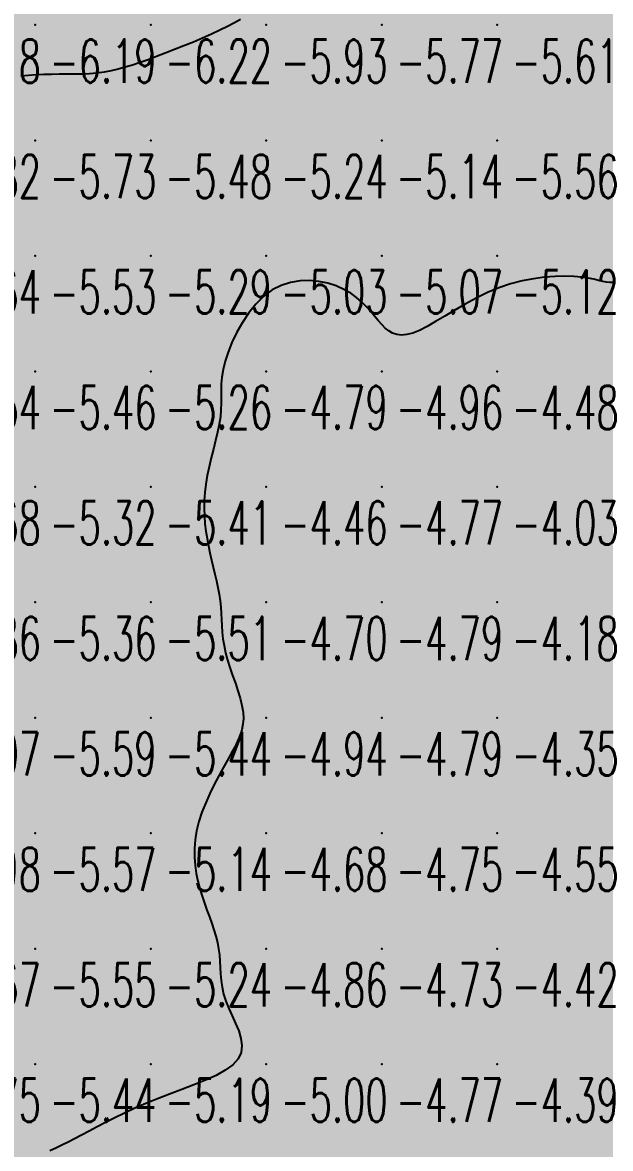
# Model space of a CAD drawing. Header units: millimetres. Extents: x 88261 to 90953, y 390274 to 392322.
# Drawn here: x 90269.2 to 90320, y 390659.9 to 390757.4 of the extents above; entities that cross this region are included whole.
import ezdxf
from ezdxf.enums import TextEntityAlignment as Align

# ---------------------------------------------------------------- set-up
doc = ezdxf.new("R2010")
doc.units = ezdxf.units.MM
doc.header["$LTSCALE"] = 25
for name, color, linetype in [('CN_03_00', 7, 'Continuous'), ('CN_04_00', 242, 'Continuous'), ('COTEAlt', 7, 'Continuous'), ('TN_COLORIAGE', 7, 'Continuous')]:
    doc.layers.add(name, color=color, linetype=linetype)
doc.styles.add('Simplex 1.0', font='Simplex.shx', dxfattribs={"width": 0.99, "height": 2.5})
doc.styles.get("Standard").update_dxf_attribs({"font": 'times.ttf'})

# ---------------------------------------------------------------- blocks, each defined once
blk = doc.blocks.new('COTE')
at = {"color": 0}
blk.add_point((0, 0), dxfattribs=at)
at = {"layer": 'COTEAlt'}
blk.add_attdef('ALT', text='', height=3.75, dxfattribs=at).set_placement((1.25, -1.25), align=Align.TOP_LEFT)

msp = doc.modelspace()

# ---------------------------------------------------------------- linework, layer by layer
at = {"layer": 'CN_03_00', "elevation": -6, "flags": 128}
msp.add_lwpolyline([(90288.01, 390757.72), (90287.49, 390757.419), (90286.902, 390757.103), (90286.241, 390756.775), (90285.517, 390756.438), (90284.748, 390756.098), (90283.948, 390755.759), (90283.132, 390755.425), (90282.317, 390755.1), (90281.517, 390754.79), (90280.749, 390754.499), (90280.023, 390754.231), (90279.337, 390753.987), (90278.681, 390753.768), (90278.049, 390753.574), (90277.432, 390753.407), (90276.823, 390753.267), (90276.213, 390753.155), (90275.595, 390753.072), (90274.962, 390753.016), (90274.316, 390752.984), (90273.66, 390752.968), (90272.996, 390752.963), (90272.328, 390752.962), (90271.658, 390752.958), (90270.989, 390752.946), (90270.324, 390752.919), (90269.666, 390752.873), (90269.014, 390752.81)], dxfattribs=at)
at = {"layer": 'CN_04_00', "elevation": -5, "flags": 128}
msp.add_lwpolyline([(90320.29, 390734.929), (90319.992, 390734.921), (90319.692, 390734.958), (90319.372, 390735.028), (90319.015, 390735.119), (90318.603, 390735.219), (90318.119, 390735.316), (90317.545, 390735.398), (90316.869, 390735.454), (90316.1, 390735.477), (90315.254, 390735.457), (90314.345, 390735.389), (90313.389, 390735.265), (90312.401, 390735.077), (90311.396, 390734.819), (90310.388, 390734.482), (90309.393, 390734.065), (90308.42, 390733.587), (90307.476, 390733.072), (90306.572, 390732.544), (90305.714, 390732.028), (90304.913, 390731.547), (90304.175, 390731.127), (90303.511, 390730.791), (90302.925, 390730.558), (90302.41, 390730.426), (90301.957, 390730.386), (90301.554, 390730.43), (90301.191, 390730.551), (90300.86, 390730.74), (90300.548, 390730.989), (90300.246, 390731.291), (90299.944, 390731.635), (90299.632, 390732.013), (90299.299, 390732.413), (90298.935, 390732.823), (90298.531, 390733.232), (90298.077, 390733.628), (90297.561, 390734.002), (90296.975, 390734.341), (90296.313, 390734.635), (90295.585, 390734.869), (90294.809, 390735.03), (90294, 390735.106), (90293.176, 390735.083), (90292.351, 390734.947), (90291.542, 390734.686), (90290.766, 390734.286), (90290.036, 390733.74), (90289.36, 390733.071), (90288.741, 390732.309), (90288.186, 390731.482), (90287.698, 390730.62), (90287.283, 390729.752), (90286.945, 390728.908), (90286.689, 390728.117), (90286.517, 390727.4), (90286.414, 390726.75), (90286.363, 390726.148), (90286.347, 390725.579), (90286.348, 390725.027), (90286.348, 390724.474), (90286.331, 390723.904), (90286.278, 390723.301), (90286.178, 390722.653), (90286.036, 390721.964), (90285.866, 390721.243), (90285.68, 390720.499), (90285.49, 390719.742), (90285.308, 390718.98), (90285.146, 390718.223), (90285.017, 390717.479), (90284.929, 390716.756), (90284.882, 390716.053), (90284.872, 390715.367), (90284.896, 390714.698), (90284.948, 390714.043), (90285.027, 390713.399), (90285.127, 390712.764), (90285.245, 390712.136), (90285.376, 390711.514), (90285.517, 390710.897), (90285.661, 390710.287), (90285.804, 390709.685), (90285.939, 390709.091), (90286.062, 390708.508), (90286.168, 390707.934), (90286.25, 390707.373), (90286.307, 390706.822), (90286.345, 390706.279), (90286.375, 390705.738), (90286.405, 390705.193), (90286.446, 390704.64), (90286.507, 390704.073), (90286.598, 390703.486), (90286.729, 390702.876), (90286.904, 390702.237), (90287.114, 390701.579), (90287.343, 390700.909), (90287.576, 390700.238), (90287.798, 390699.575), (90287.994, 390698.93), (90288.148, 390698.311), (90288.246, 390697.729), (90288.275, 390697.19), (90288.238, 390696.682), (90288.139, 390696.194), (90287.983, 390695.711), (90287.775, 390695.22), (90287.52, 390694.707), (90287.222, 390694.16), (90286.887, 390693.563), (90286.521, 390692.909), (90286.136, 390692.203), (90285.746, 390691.456), (90285.366, 390690.677), (90285.009, 390689.878), (90284.689, 390689.068), (90284.421, 390688.258), (90284.217, 390687.458), (90284.089, 390686.677), (90284.031, 390685.916), (90284.036, 390685.176), (90284.095, 390684.457), (90284.2, 390683.759), (90284.342, 390683.081), (90284.514, 390682.425), (90284.706, 390681.789), (90284.911, 390681.174), (90285.122, 390680.578), (90285.331, 390679.997), (90285.533, 390679.43), (90285.721, 390678.874), (90285.888, 390678.325), (90286.027, 390677.782), (90286.132, 390677.242), (90286.199, 390676.702), (90286.24, 390676.159), (90286.269, 390675.612), (90286.301, 390675.056), (90286.35, 390674.49), (90286.432, 390673.91), (90286.561, 390673.314), (90286.751, 390672.699), (90287.008, 390672.065), (90287.304, 390671.417), (90287.602, 390670.764), (90287.865, 390670.115), (90288.055, 390669.476), (90288.135, 390668.857), (90288.068, 390668.266), (90287.817, 390667.71), (90287.356, 390667.196), (90286.709, 390666.72), (90285.909, 390666.273), (90284.99, 390665.85), (90283.988, 390665.443), (90282.937, 390665.046), (90281.871, 390664.65), (90280.825, 390664.25), (90279.826, 390663.841), (90278.881, 390663.425), (90277.987, 390663.008), (90277.145, 390662.595), (90276.353, 390662.192), (90275.609, 390661.803), (90274.914, 390661.435), (90274.266, 390661.092), (90273.663, 390660.778), (90273.096, 390660.49), (90272.558, 390660.224), (90272.038, 390659.977), (90271.529, 390659.742)], dxfattribs=at)
at = {"layer": 'TN_COLORIAGE', "color": 151}
for points in [[(90270.249, 390757.239, -6.673), (90280.249, 390757.239, -6.673), (90280.249, 390767.239, -6.673)], [(90274.36, 390767.239, -6.188), (90270.249, 390765.045, -6.188), (90280.249, 390767.239, -6.188), (90270.249, 390757.239, -6.188)], [(90290.249, 390767.239, -6), (90290.249, 390759.412, -6), (90280.249, 390757.239, -6), (90287.728, 390757.239, -6)], [(90280.249, 390767.239, -6.267), (90280.249, 390757.239, -6.267), (90290.249, 390767.239, -6.267)], [(90270.249, 390765.045, -6.181), (90268.067, 390765.058, -6.181), (90270.249, 390757.239, -6.181), (90260.249, 390757.239, -6.181)], [(90270.249, 390757.239, -6), (90265.182, 390752.173, -6), (90260.249, 390757.239, -6), (90260.249, 390752.256, -6)], [(90270.249, 390753.146, -6.188), (90265.182, 390752.173, -6.188), (90270.249, 390757.239, -6.188)], [(90280.249, 390757.239, -6), (90275.768, 390752.758, -6), (90270.249, 390757.239, -6), (90270.249, 390753.146, -6)], [(90280.249, 390754.25, -6.22), (90275.768, 390752.758, -6.22), (90280.249, 390757.239, -6.22)], [(90280.249, 390754.25, -6.22), (90287.728, 390757.239, -6.22), (90280.249, 390757.239, -6.22)]]:
    msp.add_solid(points, dxfattribs=at)
at = {"layer": 'TN_COLORIAGE', "color": 141}
for points in [[(90300.249, 390762.396, -5.452), (90303.082, 390767.239, -5.452), (90300.249, 390757.239, -5.452), (90310.249, 390767.239, -5.452)], [(90300.249, 390757.239, -5.452), (90310.249, 390757.239, -5.452), (90310.249, 390767.239, -5.452)], [(90310.249, 390767.239, -5.297), (90310.249, 390757.239, -5.297), (90320.249, 390767.239, -5.297)], [(90310.249, 390757.239, -5.297), (90320.249, 390757.239, -5.297), (90320.249, 390767.239, -5.297)], [(90292.795, 390759.786, -5.769), (90300.249, 390762.396, -5.769), (90290.249, 390757.239, -5.769), (90300.249, 390757.239, -5.769)], [(90287.728, 390757.239, -5.926), (90290.249, 390759.412, -5.926), (90290.249, 390757.239, -5.926)], [(90292.795, 390759.786, -5.926), (90290.249, 390759.412, -5.926), (90290.249, 390757.239, -5.926)], [(90280.249, 390747.239, -5.926), (90290.249, 390747.239, -5.926), (90290.249, 390757.239, -5.926)], [(90287.728, 390757.239, -5.485), (90280.249, 390754.25, -5.485), (90290.249, 390757.239, -5.485), (90280.249, 390747.239, -5.485)], [(90290.249, 390757.239, -5.769), (90290.249, 390747.239, -5.769), (90300.249, 390757.239, -5.769)], [(90290.249, 390747.239, -5.769), (90300.249, 390747.239, -5.769), (90300.249, 390757.239, -5.769)], [(90300.249, 390757.239, -5.606), (90300.249, 390747.239, -5.606), (90310.249, 390757.239, -5.606)], [(90300.249, 390747.239, -5.606), (90310.249, 390747.239, -5.606), (90310.249, 390757.239, -5.606)], [(90310.249, 390757.239, -5.327), (90310.249, 390747.239, -5.327), (90320.249, 390757.239, -5.327)], [(90310.249, 390747.239, -5.327), (90320.249, 390747.239, -5.327), (90320.249, 390757.239, -5.327)], [(90275.768, 390752.758, -5.485), (90280.249, 390754.25, -5.485), (90270.249, 390747.239, -5.485), (90280.249, 390747.239, -5.485)], [(90265.182, 390752.173, -5.729), (90270.249, 390753.146, -5.729), (90260.249, 390747.239, -5.729), (90270.249, 390747.239, -5.729)], [(90270.249, 390753.146, -5.729), (90275.768, 390752.758, -5.729), (90270.249, 390747.239, -5.729)], [(90260.249, 390737.239, -5.729), (90270.249, 390737.239, -5.729), (90270.249, 390747.239, -5.729)], [(90260.249, 390747.239, -5.729), (90260.249, 390737.239, -5.729), (90270.249, 390747.239, -5.729)], [(90270.249, 390737.239, -5.485), (90280.249, 390737.239, -5.485), (90280.249, 390747.239, -5.485)], [(90270.249, 390747.239, -5.485), (90270.249, 390737.239, -5.485), (90280.249, 390747.239, -5.485)], [(90280.249, 390737.239, -5.238), (90290.249, 390737.239, -5.238), (90290.249, 390747.239, -5.238)], [(90280.249, 390747.239, -5.238), (90280.249, 390737.239, -5.238), (90290.249, 390747.239, -5.238)], [(90290.249, 390747.239, -5.143), (90290.249, 390737.239, -5.143), (90300.249, 390747.239, -5.143)], [(90290.249, 390737.239, -5.143), (90300.249, 390737.239, -5.143), (90300.249, 390747.239, -5.143)], [(90300.249, 390747.239, -5.558), (90300.249, 390737.239, -5.558), (90310.249, 390747.239, -5.558)], [(90300.249, 390737.239, -5.558), (90310.249, 390737.239, -5.558), (90310.249, 390747.239, -5.558)], [(90310.249, 390747.239, -5.332), (90310.249, 390737.239, -5.332), (90320.249, 390747.239, -5.332)], [(90310.249, 390737.239, -5.332), (90320.249, 390737.239, -5.332), (90320.249, 390747.239, -5.332)], [(90260.249, 390727.239, -5.526), (90270.249, 390727.239, -5.526), (90270.249, 390737.239, -5.526)], [(90260.249, 390737.239, -5.526), (90260.249, 390727.239, -5.526), (90270.249, 390737.239, -5.526)], [(90270.249, 390727.239, -5.291), (90280.249, 390727.239, -5.291), (90280.249, 390737.239, -5.291)], [(90270.249, 390737.239, -5.291), (90270.249, 390727.239, -5.291), (90280.249, 390737.239, -5.291)], [(90280.249, 390727.239, -5), (90285.761, 390727.239, -5), (90290.249, 390737.239, -5), (90290.249, 390735.912, -5)], [(90280.249, 390737.239, -5.032), (90280.249, 390727.239, -5.032), (90290.249, 390737.239, -5.032)], [(90300.249, 390737.239, -5), (90297.839, 390734.829, -5), (90290.249, 390737.239, -5), (90290.249, 390735.912, -5)], [(90297.839, 390734.829, -5.067), (90300.249, 390730.82, -5.067), (90300.249, 390737.239, -5.067)], [(90310.249, 390737.239, -5), (90302.642, 390729.633, -5), (90300.249, 390737.239, -5), (90300.249, 390730.82, -5)], [(90310.249, 390735.394, -5.118), (90302.642, 390729.633, -5.118), (90310.249, 390737.239, -5.118)], [(90310.249, 390737.239, -5), (90310.249, 390735.394, -5), (90320.249, 390737.239, -5), (90318.693, 390735.684, -5)], [(90318.693, 390735.684, -5.096), (90320.249, 390734.26, -5.096), (90320.249, 390737.239, -5.096)], [(90260.249, 390717.239, -5.459), (90270.249, 390717.239, -5.459), (90270.249, 390727.239, -5.459)], [(90260.249, 390727.239, -5.459), (90260.249, 390717.239, -5.459), (90270.249, 390727.239, -5.459)], [(90270.249, 390717.239, -5.258), (90280.249, 390717.239, -5.258), (90280.249, 390727.239, -5.258)], [(90270.249, 390727.239, -5.258), (90270.249, 390717.239, -5.258), (90280.249, 390727.239, -5.258)], [(90280.249, 390717.239, -5), (90286.842, 390723.832, -5), (90280.249, 390727.239, -5), (90285.761, 390727.239, -5)], [(90284.541, 390717.239, -5.406), (90286.842, 390723.832, -5.406), (90280.249, 390717.239, -5.406)], [(90260.249, 390707.239, -5.323), (90270.249, 390707.239, -5.323), (90270.249, 390717.239, -5.323)], [(90260.249, 390717.239, -5.323), (90260.249, 390707.239, -5.323), (90270.249, 390717.239, -5.323)], [(90270.249, 390707.239, -5.406), (90280.249, 390707.239, -5.406), (90280.249, 390717.239, -5.406)], [(90270.249, 390717.239, -5.406), (90270.249, 390707.239, -5.406), (90280.249, 390717.239, -5.406)], [(90280.249, 390707.239, -5), (90285.094, 390712.084, -5), (90280.249, 390717.239, -5), (90284.541, 390717.239, -5)], [(90285.094, 390712.084, -5.507), (90286.551, 390707.239, -5.507), (90280.249, 390707.239, -5.507)], [(90260.249, 390700.724, -5.357), (90261.274, 390698.264, -5.357), (90260.249, 390707.239, -5.357), (90270.249, 390707.239, -5.357)], [(90261.757, 390697.239, -5.357), (90261.274, 390698.264, -5.357), (90270.249, 390697.239, -5.357), (90270.249, 390707.239, -5.357)], [(90270.249, 390697.239, -5.507), (90280.249, 390697.239, -5.507), (90280.249, 390707.239, -5.507)], [(90270.249, 390707.239, -5.507), (90270.249, 390697.239, -5.507), (90280.249, 390707.239, -5.507)], [(90280.249, 390707.239, -5), (90286.551, 390707.239, -5), (90280.249, 390697.239, -5), (90286.203, 390703.194, -5)], [(90286.203, 390703.194, -5.438), (90289.009, 390697.239, -5.438), (90280.249, 390697.239, -5.438)], [(90260.249, 390687.239, -5.586), (90270.249, 390687.239, -5.586), (90270.249, 390697.239, -5.586)], [(90260.249, 390689.578, -5.586), (90261.757, 390697.239, -5.586), (90260.249, 390687.239, -5.586), (90270.249, 390697.239, -5.586)], [(90270.249, 390687.239, -5.438), (90280.249, 390687.239, -5.438), (90280.249, 390697.239, -5.438)], [(90270.249, 390697.239, -5.438), (90270.249, 390687.239, -5.438), (90280.249, 390697.239, -5.438)], [(90280.249, 390697.239, -5), (90289.009, 390697.239, -5), (90280.249, 390687.239, -5), (90287.235, 390694.225, -5)], [(90283.374, 390687.239, -5.144), (90287.235, 390694.225, -5.144), (90280.249, 390687.239, -5.144)], [(90260.249, 390677.239, -5.571), (90270.249, 390677.239, -5.571), (90270.249, 390687.239, -5.571)], [(90260.249, 390687.239, -5.571), (90260.249, 390677.239, -5.571), (90270.249, 390687.239, -5.571)], [(90270.249, 390677.239, -5.144), (90280.249, 390677.239, -5.144), (90280.249, 390687.239, -5.144)], [(90270.249, 390687.239, -5.144), (90270.249, 390677.239, -5.144), (90280.249, 390687.239, -5.144)], [(90280.249, 390677.239, -5), (90284.573, 390681.564, -5), (90280.249, 390687.239, -5), (90283.374, 390687.239, -5)], [(90284.573, 390681.564, -5.241), (90286.57, 390677.239, -5.241), (90280.249, 390677.239, -5.241)], [(90260.249, 390677.239, -5), (90260.249, 390669.967, -5), (90270.249, 390677.239, -5), (90263.39, 390670.38, -5)], [(90270.249, 390677.239, -5), (90263.39, 390670.38, -5), (90270.249, 390667.239, -5), (90263.9, 390667.239, -5)], [(90270.249, 390667.239, -5.241), (90280.249, 390667.239, -5.241), (90280.249, 390677.239, -5.241)], [(90270.249, 390677.239, -5.241), (90270.249, 390667.239, -5.241), (90280.249, 390677.239, -5.241)], [(90280.249, 390677.239, -5), (90286.57, 390677.239, -5), (90280.249, 390667.239, -5), (90285.939, 390672.929, -5)], [(90285.939, 390672.929, -5.185), (90290.178, 390667.239, -5.185), (90280.249, 390667.239, -5.185)], [(90270.249, 390667.239, -5), (90270.249, 390659.116, -5), (90260.249, 390657.239, -5), (90265.053, 390657.239, -5)], [(90270.249, 390667.239, -5), (90263.9, 390667.239, -5), (90260.249, 390657.239, -5), (90260.249, 390659.947, -5)], [(90270.249, 390667.239, -5), (90270.249, 390659.116, -5), (90280.249, 390667.239, -5), (90273.775, 390660.765, -5)], [(90280.249, 390664.374, -5.185), (90273.775, 390660.765, -5.185), (90280.249, 390667.239, -5.185)], [(90280.249, 390664.374, -5.185), (90290.178, 390667.239, -5.185), (90280.249, 390667.239, -5.185)]]:
    msp.add_solid(points, dxfattribs=at)
at = {"layer": 'TN_COLORIAGE', "color": 131}
for points in [[(90290.249, 390735.912, -4.79), (90285.761, 390727.239, -4.79), (90290.249, 390727.239, -4.79)], [(90290.249, 390735.912, -4.79), (90297.839, 390734.829, -4.79), (90290.249, 390727.239, -4.79)], [(90318.693, 390735.684, -4.478), (90310.249, 390735.394, -4.478), (90310.249, 390727.239, -4.478)], [(90320.249, 390734.26, -4.478), (90318.693, 390735.684, -4.478), (90320.249, 390727.239, -4.478), (90310.249, 390727.239, -4.478)], [(90300.249, 390730.82, -4.79), (90297.839, 390734.829, -4.79), (90300.249, 390727.239, -4.79), (90290.249, 390727.239, -4.79)], [(90302.642, 390729.633, -4.478), (90310.249, 390735.394, -4.478), (90300.249, 390727.239, -4.478), (90310.249, 390727.239, -4.478)], [(90300.249, 390730.82, -4.963), (90302.642, 390729.633, -4.963), (90300.249, 390727.239, -4.963)], [(90286.842, 390723.832, -4.46), (90284.541, 390717.239, -4.46), (90290.249, 390727.239, -4.46), (90290.249, 390717.239, -4.46)], [(90285.761, 390727.239, -4.79), (90286.842, 390723.832, -4.79), (90290.249, 390727.239, -4.79)], [(90290.249, 390727.239, -4.963), (90290.249, 390717.239, -4.963), (90300.249, 390727.239, -4.963)], [(90290.249, 390717.239, -4.963), (90300.249, 390717.239, -4.963), (90300.249, 390727.239, -4.963)], [(90300.249, 390727.239, -4.478), (90300.249, 390717.239, -4.478), (90310.249, 390727.239, -4.478)], [(90300.249, 390717.239, -4.478), (90310.249, 390717.239, -4.478), (90310.249, 390727.239, -4.478)], [(90310.249, 390727.239, -4.773), (90310.249, 390717.239, -4.773), (90320.249, 390727.239, -4.773)], [(90310.249, 390717.239, -4.773), (90320.249, 390717.239, -4.773), (90320.249, 390727.239, -4.773)], [(90284.541, 390717.239, -4.46), (90285.094, 390712.084, -4.46), (90290.249, 390717.239, -4.46)], [(90286.551, 390707.239, -4.46), (90285.094, 390712.084, -4.46), (90290.249, 390707.239, -4.46), (90290.249, 390717.239, -4.46)], [(90290.249, 390717.239, -4.773), (90290.249, 390707.239, -4.773), (90300.249, 390717.239, -4.773)], [(90290.249, 390707.239, -4.773), (90300.249, 390707.239, -4.773), (90300.249, 390717.239, -4.773)], [(90300.249, 390717.239, -4.034), (90300.249, 390707.239, -4.034), (90310.249, 390717.239, -4.034)], [(90300.249, 390707.239, -4.034), (90310.249, 390707.239, -4.034), (90310.249, 390717.239, -4.034)], [(90310.249, 390717.239, -4.457), (90310.249, 390707.239, -4.457), (90320.249, 390717.239, -4.457)], [(90310.249, 390707.239, -4.457), (90320.249, 390707.239, -4.457), (90320.249, 390717.239, -4.457)], [(90289.009, 390697.239, -4.702), (90286.203, 390703.194, -4.702), (90290.249, 390697.239, -4.702), (90290.249, 390707.239, -4.702)], [(90286.203, 390703.194, -4.702), (90286.551, 390707.239, -4.702), (90290.249, 390707.239, -4.702)], [(90290.249, 390707.239, -4.786), (90290.249, 390697.239, -4.786), (90300.249, 390707.239, -4.786)], [(90290.249, 390697.239, -4.786), (90300.249, 390697.239, -4.786), (90300.249, 390707.239, -4.786)], [(90300.249, 390707.239, -4.183), (90300.249, 390697.239, -4.183), (90310.249, 390707.239, -4.183)], [(90300.249, 390697.239, -4.183), (90310.249, 390697.239, -4.183), (90310.249, 390707.239, -4.183)], [(90310.249, 390707.239, -4.066), (90310.249, 390697.239, -4.066), (90320.249, 390707.239, -4.066)], [(90310.249, 390697.239, -4.066), (90320.249, 390697.239, -4.066), (90320.249, 390707.239, -4.066)], [(90287.235, 390694.225, -4.684), (90283.374, 390687.239, -4.684), (90290.249, 390697.239, -4.684), (90290.249, 390687.239, -4.684)], [(90287.235, 390694.225, -4.938), (90289.009, 390697.239, -4.938), (90290.249, 390697.239, -4.938)], [(90290.249, 390697.239, -4.794), (90290.249, 390687.239, -4.794), (90300.249, 390697.239, -4.794)], [(90290.249, 390687.239, -4.794), (90300.249, 390687.239, -4.794), (90300.249, 390697.239, -4.794)], [(90300.249, 390697.239, -4.351), (90300.249, 390687.239, -4.351), (90310.249, 390697.239, -4.351)], [(90300.249, 390687.239, -4.351), (90310.249, 390687.239, -4.351), (90310.249, 390697.239, -4.351)], [(90310.249, 390697.239, -4.084), (90310.249, 390687.239, -4.084), (90320.249, 390697.239, -4.084)], [(90310.249, 390687.239, -4.084), (90320.249, 390687.239, -4.084), (90320.249, 390697.239, -4.084)], [(90283.374, 390687.239, -4.684), (90284.573, 390681.564, -4.684), (90290.249, 390687.239, -4.684)], [(90286.57, 390677.239, -4.684), (90284.573, 390681.564, -4.684), (90290.249, 390677.239, -4.684), (90290.249, 390687.239, -4.684)], [(90290.249, 390687.239, -4.748), (90290.249, 390677.239, -4.748), (90300.249, 390687.239, -4.748)], [(90290.249, 390677.239, -4.748), (90300.249, 390677.239, -4.748), (90300.249, 390687.239, -4.748)], [(90300.249, 390687.239, -4.548), (90300.249, 390677.239, -4.548), (90310.249, 390687.239, -4.548)], [(90300.249, 390677.239, -4.548), (90310.249, 390677.239, -4.548), (90310.249, 390687.239, -4.548)], [(90310.249, 390687.239, -4.061), (90310.249, 390677.239, -4.061), (90320.249, 390687.239, -4.061)], [(90310.249, 390677.239, -4.061), (90320.249, 390677.239, -4.061), (90320.249, 390687.239, -4.061)], [(90290.178, 390667.239, -4.86), (90285.939, 390672.929, -4.86), (90290.249, 390667.239, -4.86), (90290.249, 390677.239, -4.86)], [(90285.939, 390672.929, -4.86), (90286.57, 390677.239, -4.86), (90290.249, 390677.239, -4.86)], [(90290.249, 390677.239, -4.726), (90290.249, 390667.239, -4.726), (90300.249, 390677.239, -4.726)], [(90290.249, 390667.239, -4.726), (90300.249, 390667.239, -4.726), (90300.249, 390677.239, -4.726)], [(90300.249, 390677.239, -4.424), (90300.249, 390667.239, -4.424), (90310.249, 390677.239, -4.424)], [(90300.249, 390667.239, -4.424), (90310.249, 390667.239, -4.424), (90310.249, 390677.239, -4.424)], [(90310.249, 390677.239, -4.334), (90310.249, 390667.239, -4.334), (90320.249, 390677.239, -4.334)], [(90310.249, 390667.239, -4.334), (90320.249, 390667.239, -4.334), (90320.249, 390677.239, -4.334)], [(90280.249, 390657.239, -4.999), (90290.249, 390657.239, -4.999), (90290.249, 390667.239, -4.999)], [(90290.178, 390667.239, -4.539), (90280.249, 390664.374, -4.539), (90290.249, 390667.239, -4.539), (90280.249, 390657.239, -4.539)], [(90290.249, 390667.239, -4.767), (90290.249, 390657.239, -4.767), (90300.249, 390667.239, -4.767)], [(90290.249, 390657.239, -4.767), (90300.249, 390657.239, -4.767), (90300.249, 390667.239, -4.767)], [(90300.249, 390667.239, -4.389), (90300.249, 390657.239, -4.389), (90310.249, 390667.239, -4.389)], [(90300.249, 390657.239, -4.389), (90310.249, 390657.239, -4.389), (90310.249, 390667.239, -4.389)], [(90310.249, 390667.239, -4.334), (90310.249, 390657.239, -4.334), (90320.249, 390667.239, -4.334)], [(90310.249, 390657.239, -4.334), (90320.249, 390657.239, -4.334), (90320.249, 390667.239, -4.334)], [(90273.775, 390660.765, -4.539), (90280.249, 390664.374, -4.539), (90270.249, 390657.239, -4.539), (90280.249, 390657.239, -4.539)], [(90273.775, 390660.765, -4.899), (90270.249, 390659.116, -4.899), (90270.249, 390657.239, -4.899)]]:
    msp.add_solid(points, dxfattribs=at)

# ---------------------------------------------------------------- block references
at = {"layer": 'COTEAlt'}
ref = msp.add_blockref('COTE', (90260.249, 390757.239), dxfattribs=at)
ref.add_attrib('ALT', '-6.18', dxfattribs={"height": 3.75, "style": 'Simplex 1.0', "width": 0.6}).set_placement((90261.499, 390755.989), align=Align.TOP_LEFT)
ref = msp.add_blockref('COTE', (90270.249, 390757.239), dxfattribs=at)
ref.add_attrib('ALT', '-6.19', dxfattribs={"height": 3.75, "style": 'Simplex 1.0', "width": 0.6}).set_placement((90271.499, 390755.989), align=Align.TOP_LEFT)
ref = msp.add_blockref('COTE', (90280.249, 390757.239), dxfattribs=at)
ref.add_attrib('ALT', '-6.22', dxfattribs={"height": 3.75, "style": 'Simplex 1.0', "width": 0.6}).set_placement((90281.499, 390755.989), align=Align.TOP_LEFT)
ref = msp.add_blockref('COTE', (90290.249, 390757.239), dxfattribs=at)
ref.add_attrib('ALT', '-5.93', dxfattribs={"height": 3.75, "style": 'Simplex 1.0', "width": 0.6}).set_placement((90291.499, 390755.989), align=Align.TOP_LEFT)
ref = msp.add_blockref('COTE', (90300.249, 390757.239), dxfattribs=at)
ref.add_attrib('ALT', '-5.77', dxfattribs={"height": 3.75, "style": 'Simplex 1.0', "width": 0.6}).set_placement((90301.499, 390755.989), align=Align.TOP_LEFT)
ref = msp.add_blockref('COTE', (90310.249, 390757.239), dxfattribs=at)
ref.add_attrib('ALT', '-5.61', dxfattribs={"height": 3.75, "style": 'Simplex 1.0', "width": 0.6}).set_placement((90311.499, 390755.989), align=Align.TOP_LEFT)
ref = msp.add_blockref('COTE', (90260.249, 390747.239), dxfattribs=at)
ref.add_attrib('ALT', '-5.82', dxfattribs={"height": 3.75, "style": 'Simplex 1.0', "width": 0.6}).set_placement((90261.499, 390745.989), align=Align.TOP_LEFT)
ref = msp.add_blockref('COTE', (90270.249, 390747.239), dxfattribs=at)
ref.add_attrib('ALT', '-5.73', dxfattribs={"height": 3.75, "style": 'Simplex 1.0', "width": 0.6}).set_placement((90271.499, 390745.989), align=Align.TOP_LEFT)
ref = msp.add_blockref('COTE', (90280.249, 390747.239), dxfattribs=at)
ref.add_attrib('ALT', '-5.48', dxfattribs={"height": 3.75, "style": 'Simplex 1.0', "width": 0.6}).set_placement((90281.499, 390745.989), align=Align.TOP_LEFT)
ref = msp.add_blockref('COTE', (90290.249, 390747.239), dxfattribs=at)
ref.add_attrib('ALT', '-5.24', dxfattribs={"height": 3.75, "style": 'Simplex 1.0', "width": 0.6}).set_placement((90291.499, 390745.989), align=Align.TOP_LEFT)
ref = msp.add_blockref('COTE', (90300.249, 390747.239), dxfattribs=at)
ref.add_attrib('ALT', '-5.14', dxfattribs={"height": 3.75, "style": 'Simplex 1.0', "width": 0.6}).set_placement((90301.499, 390745.989), align=Align.TOP_LEFT)
ref = msp.add_blockref('COTE', (90310.249, 390747.239), dxfattribs=at)
ref.add_attrib('ALT', '-5.56', dxfattribs={"height": 3.75, "style": 'Simplex 1.0', "width": 0.6}).set_placement((90311.499, 390745.989), align=Align.TOP_LEFT)
ref = msp.add_blockref('COTE', (90260.249, 390737.239), dxfattribs=at)
ref.add_attrib('ALT', '-5.64', dxfattribs={"height": 3.75, "style": 'Simplex 1.0', "width": 0.6}).set_placement((90261.499, 390735.989), align=Align.TOP_LEFT)
ref = msp.add_blockref('COTE', (90270.249, 390737.239), dxfattribs=at)
ref.add_attrib('ALT', '-5.53', dxfattribs={"height": 3.75, "style": 'Simplex 1.0', "width": 0.6}).set_placement((90271.499, 390735.989), align=Align.TOP_LEFT)
ref = msp.add_blockref('COTE', (90280.249, 390737.239), dxfattribs=at)
ref.add_attrib('ALT', '-5.29', dxfattribs={"height": 3.75, "style": 'Simplex 1.0', "width": 0.6}).set_placement((90281.499, 390735.989), align=Align.TOP_LEFT)
ref = msp.add_blockref('COTE', (90290.249, 390737.239), dxfattribs=at)
ref.add_attrib('ALT', '-5.03', dxfattribs={"height": 3.75, "style": 'Simplex 1.0', "width": 0.6}).set_placement((90291.499, 390735.989), align=Align.TOP_LEFT)
ref = msp.add_blockref('COTE', (90300.249, 390737.239), dxfattribs=at)
ref.add_attrib('ALT', '-5.07', dxfattribs={"height": 3.75, "style": 'Simplex 1.0', "width": 0.6}).set_placement((90301.499, 390735.989), align=Align.TOP_LEFT)
ref = msp.add_blockref('COTE', (90310.249, 390737.239), dxfattribs=at)
ref.add_attrib('ALT', '-5.12', dxfattribs={"height": 3.75, "style": 'Simplex 1.0', "width": 0.6}).set_placement((90311.499, 390735.989), align=Align.TOP_LEFT)
ref = msp.add_blockref('COTE', (90260.249, 390727.239), dxfattribs=at)
ref.add_attrib('ALT', '-5.54', dxfattribs={"height": 3.75, "style": 'Simplex 1.0', "width": 0.6}).set_placement((90261.499, 390725.989), align=Align.TOP_LEFT)
ref = msp.add_blockref('COTE', (90270.249, 390727.239), dxfattribs=at)
ref.add_attrib('ALT', '-5.46', dxfattribs={"height": 3.75, "style": 'Simplex 1.0', "width": 0.6}).set_placement((90271.499, 390725.989), align=Align.TOP_LEFT)
ref = msp.add_blockref('COTE', (90280.249, 390727.239), dxfattribs=at)
ref.add_attrib('ALT', '-5.26', dxfattribs={"height": 3.75, "style": 'Simplex 1.0', "width": 0.6}).set_placement((90281.499, 390725.989), align=Align.TOP_LEFT)
ref = msp.add_blockref('COTE', (90290.249, 390727.239), dxfattribs=at)
ref.add_attrib('ALT', '-4.79', dxfattribs={"height": 3.75, "style": 'Simplex 1.0', "width": 0.6}).set_placement((90291.499, 390725.989), align=Align.TOP_LEFT)
ref = msp.add_blockref('COTE', (90300.249, 390727.239), dxfattribs=at)
ref.add_attrib('ALT', '-4.96', dxfattribs={"height": 3.75, "style": 'Simplex 1.0', "width": 0.6}).set_placement((90301.499, 390725.989), align=Align.TOP_LEFT)
ref = msp.add_blockref('COTE', (90310.249, 390727.239), dxfattribs=at)
ref.add_attrib('ALT', '-4.48', dxfattribs={"height": 3.75, "style": 'Simplex 1.0', "width": 0.6}).set_placement((90311.499, 390725.989), align=Align.TOP_LEFT)
ref = msp.add_blockref('COTE', (90260.249, 390717.239), dxfattribs=at)
ref.add_attrib('ALT', '-5.68', dxfattribs={"height": 3.75, "style": 'Simplex 1.0', "width": 0.6}).set_placement((90261.499, 390715.989), align=Align.TOP_LEFT)
ref = msp.add_blockref('COTE', (90270.249, 390717.239), dxfattribs=at)
ref.add_attrib('ALT', '-5.32', dxfattribs={"height": 3.75, "style": 'Simplex 1.0', "width": 0.6}).set_placement((90271.499, 390715.989), align=Align.TOP_LEFT)
ref = msp.add_blockref('COTE', (90280.249, 390717.239), dxfattribs=at)
ref.add_attrib('ALT', '-5.41', dxfattribs={"height": 3.75, "style": 'Simplex 1.0', "width": 0.6}).set_placement((90281.499, 390715.989), align=Align.TOP_LEFT)
ref = msp.add_blockref('COTE', (90290.249, 390717.239), dxfattribs=at)
ref.add_attrib('ALT', '-4.46', dxfattribs={"height": 3.75, "style": 'Simplex 1.0', "width": 0.6}).set_placement((90291.499, 390715.989), align=Align.TOP_LEFT)
ref = msp.add_blockref('COTE', (90300.249, 390717.239), dxfattribs=at)
ref.add_attrib('ALT', '-4.77', dxfattribs={"height": 3.75, "style": 'Simplex 1.0', "width": 0.6}).set_placement((90301.499, 390715.989), align=Align.TOP_LEFT)
ref = msp.add_blockref('COTE', (90310.249, 390717.239), dxfattribs=at)
ref.add_attrib('ALT', '-4.03', dxfattribs={"height": 3.75, "style": 'Simplex 1.0', "width": 0.6}).set_placement((90311.499, 390715.989), align=Align.TOP_LEFT)
ref = msp.add_blockref('COTE', (90260.249, 390707.239), dxfattribs=at)
ref.add_attrib('ALT', '-5.86', dxfattribs={"height": 3.75, "style": 'Simplex 1.0', "width": 0.6}).set_placement((90261.499, 390705.989), align=Align.TOP_LEFT)
ref = msp.add_blockref('COTE', (90270.249, 390707.239), dxfattribs=at)
ref.add_attrib('ALT', '-5.36', dxfattribs={"height": 3.75, "style": 'Simplex 1.0', "width": 0.6}).set_placement((90271.499, 390705.989), align=Align.TOP_LEFT)
ref = msp.add_blockref('COTE', (90280.249, 390707.239), dxfattribs=at)
ref.add_attrib('ALT', '-5.51', dxfattribs={"height": 3.75, "style": 'Simplex 1.0', "width": 0.6}).set_placement((90281.499, 390705.989), align=Align.TOP_LEFT)
ref = msp.add_blockref('COTE', (90290.249, 390707.239), dxfattribs=at)
ref.add_attrib('ALT', '-4.70', dxfattribs={"height": 3.75, "style": 'Simplex 1.0', "width": 0.6}).set_placement((90291.499, 390705.989), align=Align.TOP_LEFT)
ref = msp.add_blockref('COTE', (90300.249, 390707.239), dxfattribs=at)
ref.add_attrib('ALT', '-4.79', dxfattribs={"height": 3.75, "style": 'Simplex 1.0', "width": 0.6}).set_placement((90301.499, 390705.989), align=Align.TOP_LEFT)
ref = msp.add_blockref('COTE', (90310.249, 390707.239), dxfattribs=at)
ref.add_attrib('ALT', '-4.18', dxfattribs={"height": 3.75, "style": 'Simplex 1.0', "width": 0.6}).set_placement((90311.499, 390705.989), align=Align.TOP_LEFT)
ref = msp.add_blockref('COTE', (90260.249, 390697.239), dxfattribs=at)
ref.add_attrib('ALT', '-6.07', dxfattribs={"height": 3.75, "style": 'Simplex 1.0', "width": 0.6}).set_placement((90261.499, 390695.989), align=Align.TOP_LEFT)
ref = msp.add_blockref('COTE', (90270.249, 390697.239), dxfattribs=at)
ref.add_attrib('ALT', '-5.59', dxfattribs={"height": 3.75, "style": 'Simplex 1.0', "width": 0.6}).set_placement((90271.499, 390695.989), align=Align.TOP_LEFT)
ref = msp.add_blockref('COTE', (90280.249, 390697.239), dxfattribs=at)
ref.add_attrib('ALT', '-5.44', dxfattribs={"height": 3.75, "style": 'Simplex 1.0', "width": 0.6}).set_placement((90281.499, 390695.989), align=Align.TOP_LEFT)
ref = msp.add_blockref('COTE', (90290.249, 390697.239), dxfattribs=at)
ref.add_attrib('ALT', '-4.94', dxfattribs={"height": 3.75, "style": 'Simplex 1.0', "width": 0.6}).set_placement((90291.499, 390695.989), align=Align.TOP_LEFT)
ref = msp.add_blockref('COTE', (90300.249, 390697.239), dxfattribs=at)
ref.add_attrib('ALT', '-4.79', dxfattribs={"height": 3.75, "style": 'Simplex 1.0', "width": 0.6}).set_placement((90301.499, 390695.989), align=Align.TOP_LEFT)
ref = msp.add_blockref('COTE', (90310.249, 390697.239), dxfattribs=at)
ref.add_attrib('ALT', '-4.35', dxfattribs={"height": 3.75, "style": 'Simplex 1.0', "width": 0.6}).set_placement((90311.499, 390695.989), align=Align.TOP_LEFT)
ref = msp.add_blockref('COTE', (90260.249, 390687.239), dxfattribs=at)
ref.add_attrib('ALT', '-5.98', dxfattribs={"height": 3.75, "style": 'Simplex 1.0', "width": 0.6}).set_placement((90261.499, 390685.989), align=Align.TOP_LEFT)
ref = msp.add_blockref('COTE', (90270.249, 390687.239), dxfattribs=at)
ref.add_attrib('ALT', '-5.57', dxfattribs={"height": 3.75, "style": 'Simplex 1.0', "width": 0.6}).set_placement((90271.499, 390685.989), align=Align.TOP_LEFT)
ref = msp.add_blockref('COTE', (90280.249, 390687.239), dxfattribs=at)
ref.add_attrib('ALT', '-5.14', dxfattribs={"height": 3.75, "style": 'Simplex 1.0', "width": 0.6}).set_placement((90281.499, 390685.989), align=Align.TOP_LEFT)
ref = msp.add_blockref('COTE', (90290.249, 390687.239), dxfattribs=at)
ref.add_attrib('ALT', '-4.68', dxfattribs={"height": 3.75, "style": 'Simplex 1.0', "width": 0.6}).set_placement((90291.499, 390685.989), align=Align.TOP_LEFT)
ref = msp.add_blockref('COTE', (90300.249, 390687.239), dxfattribs=at)
ref.add_attrib('ALT', '-4.75', dxfattribs={"height": 3.75, "style": 'Simplex 1.0', "width": 0.6}).set_placement((90301.499, 390685.989), align=Align.TOP_LEFT)
ref = msp.add_blockref('COTE', (90310.249, 390687.239), dxfattribs=at)
ref.add_attrib('ALT', '-4.55', dxfattribs={"height": 3.75, "style": 'Simplex 1.0', "width": 0.6}).set_placement((90311.499, 390685.989), align=Align.TOP_LEFT)
ref = msp.add_blockref('COTE', (90260.249, 390677.239), dxfattribs=at)
ref.add_attrib('ALT', '-5.67', dxfattribs={"height": 3.75, "style": 'Simplex 1.0', "width": 0.6}).set_placement((90261.499, 390675.989), align=Align.TOP_LEFT)
ref = msp.add_blockref('COTE', (90270.249, 390677.239), dxfattribs=at)
ref.add_attrib('ALT', '-5.55', dxfattribs={"height": 3.75, "style": 'Simplex 1.0', "width": 0.6}).set_placement((90271.499, 390675.989), align=Align.TOP_LEFT)
ref = msp.add_blockref('COTE', (90280.249, 390677.239), dxfattribs=at)
ref.add_attrib('ALT', '-5.24', dxfattribs={"height": 3.75, "style": 'Simplex 1.0', "width": 0.6}).set_placement((90281.499, 390675.989), align=Align.TOP_LEFT)
ref = msp.add_blockref('COTE', (90290.249, 390677.239), dxfattribs=at)
ref.add_attrib('ALT', '-4.86', dxfattribs={"height": 3.75, "style": 'Simplex 1.0', "width": 0.6}).set_placement((90291.499, 390675.989), align=Align.TOP_LEFT)
ref = msp.add_blockref('COTE', (90300.249, 390677.239), dxfattribs=at)
ref.add_attrib('ALT', '-4.73', dxfattribs={"height": 3.75, "style": 'Simplex 1.0', "width": 0.6}).set_placement((90301.499, 390675.989), align=Align.TOP_LEFT)
ref = msp.add_blockref('COTE', (90310.249, 390677.239), dxfattribs=at)
ref.add_attrib('ALT', '-4.42', dxfattribs={"height": 3.75, "style": 'Simplex 1.0', "width": 0.6}).set_placement((90311.499, 390675.989), align=Align.TOP_LEFT)
ref = msp.add_blockref('COTE', (90260.249, 390667.239), dxfattribs=at)
ref.add_attrib('ALT', '-4.75', dxfattribs={"height": 3.75, "style": 'Simplex 1.0', "width": 0.6}).set_placement((90261.499, 390665.989), align=Align.TOP_LEFT)
ref = msp.add_blockref('COTE', (90270.249, 390667.239), dxfattribs=at)
ref.add_attrib('ALT', '-5.44', dxfattribs={"height": 3.75, "style": 'Simplex 1.0', "width": 0.6}).set_placement((90271.499, 390665.989), align=Align.TOP_LEFT)
ref = msp.add_blockref('COTE', (90280.249, 390667.239), dxfattribs=at)
ref.add_attrib('ALT', '-5.19', dxfattribs={"height": 3.75, "style": 'Simplex 1.0', "width": 0.6}).set_placement((90281.499, 390665.989), align=Align.TOP_LEFT)
ref = msp.add_blockref('COTE', (90290.249, 390667.239), dxfattribs=at)
ref.add_attrib('ALT', '-5.00', dxfattribs={"height": 3.75, "style": 'Simplex 1.0', "width": 0.6}).set_placement((90291.499, 390665.989), align=Align.TOP_LEFT)
ref = msp.add_blockref('COTE', (90300.249, 390667.239), dxfattribs=at)
ref.add_attrib('ALT', '-4.77', dxfattribs={"height": 3.75, "style": 'Simplex 1.0', "width": 0.6}).set_placement((90301.499, 390665.989), align=Align.TOP_LEFT)
ref = msp.add_blockref('COTE', (90310.249, 390667.239), dxfattribs=at)
ref.add_attrib('ALT', '-4.39', dxfattribs={"height": 3.75, "style": 'Simplex 1.0', "width": 0.6}).set_placement((90311.499, 390665.989), align=Align.TOP_LEFT)

doc.saveas('drawing.dxf')
